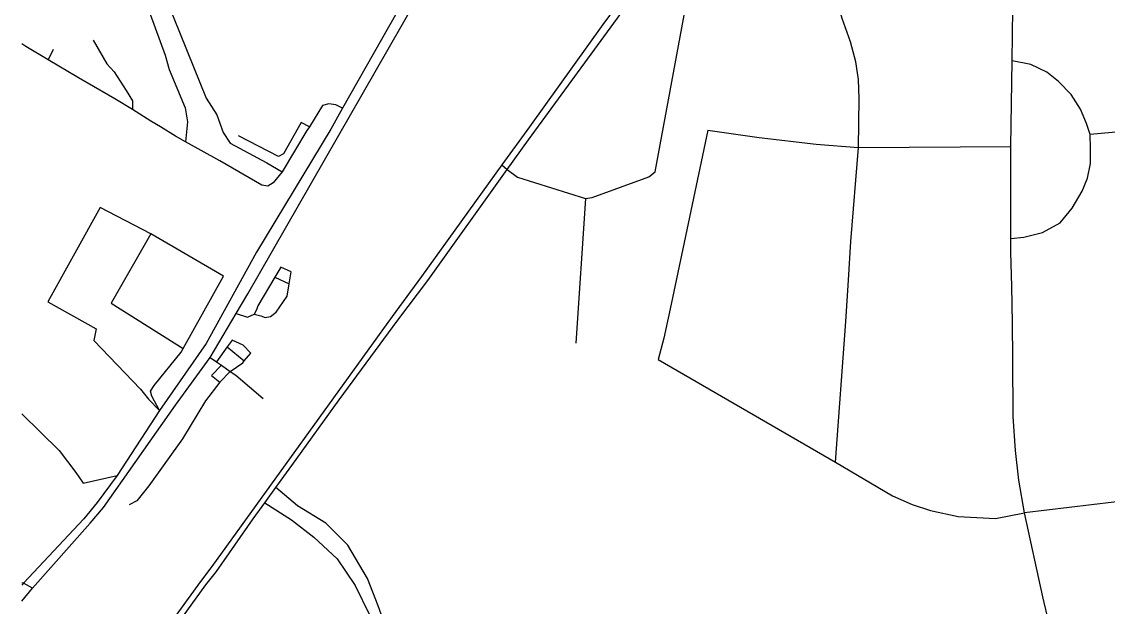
# Model space of a CAD drawing. Header units: inches. Extents: x 13377022 to 13384502, y 3544620 to 3549120.
# Drawn here: x 13377022 to 13378694, y 3546403 to 3547304 of the extents above; entities that cross this region are included whole.
import ezdxf

# ---------------------------------------------------------------- set-up
doc = ezdxf.new("R2010")
doc.units = ezdxf.units.IN
doc.header["$MEASUREMENT"] = 0

msp = doc.modelspace()

# ---------------------------------------------------------------- linework, layer by layer
for points in [[(13378162.4, 3548278.3), (13378154.2, 3548265.2), (13378084.1, 3548152.8), (13378075.8, 3548138.5), (13377986.2, 3547982.8), (13377955.1, 3547928.2), (13377939.4, 3547902.3), (13377789, 3547653.9), (13377742, 3547571.7), (13377724.9, 3547545.8), (13377695.5, 3547488.9), (13377515.4, 3547171.3), (13377497.2, 3547139.1), (13377382.9, 3546949.5), (13377305.4, 3546809.1), (13377233.5, 3546706.1), (13377168.2, 3546606.1), (13377137.4, 3546564.7)], [(13377147.5, 3546557), (13377258.2, 3546714.5), (13377311.5, 3546787.8), (13377351.6, 3546855.1), (13377369.7, 3546885.4), (13377685.7, 3547436.8), (13377741.7, 3547535.4), (13377757.7, 3547562.8), (13377997.3, 3547976.3), (13378026.9, 3548027.4), (13378167.7, 3548256.4), (13378176.6, 3548269.8)], [(13377030.7, 3547966.4), (13377039.7, 3547932.1), (13377049, 3547904.5), (13377062.7, 3547850.4), (13377096.6, 3547753.4), (13377109.8, 3547721.9), (13377134.3, 3547663.1), (13377159.6, 3547577.4), (13377169, 3547545.5), (13377184.9, 3547487.5), (13377204.4, 3547441.5), (13377246.1, 3547333.7), (13377305.2, 3547186.5), (13377322, 3547160.8), (13377331.7, 3547133.9), (13377342.2, 3547117.2), (13377398.7, 3547087.2), (13377422.4, 3547073.2)], [(13377021.5, 3547889), (13377022, 3547887.6), (13377053.4, 3547783.8), (13377069, 3547736.1), (13377075.3, 3547721.5), (13377097.6, 3547668.9), (13377126.8, 3547577), (13377134.5, 3547555.4), (13377150.2, 3547494.8), (13377160.3, 3547463.5), (13377211.4, 3547337.1), (13377242.1, 3547252.8), (13377248.4, 3547230.9), (13377273.1, 3547171.7), (13377276.9, 3547150.1), (13377273.6, 3547119.5)], [(13378294.1, 3546906.4), (13378297.8, 3546965.9), (13378309.8, 3547110.9), (13378310.7, 3547185.9), (13378309.5, 3547215.2), (13378305.6, 3547242.5), (13378297.3, 3547273.5), (13378284.4, 3547309.5), (13378269.9, 3547360.8), (13378261.5, 3547397.3), (13378256.3, 3547438.4), (13378256.4, 3547461.3), (13378256.4, 3547471.7), (13378258, 3547675.4), (13378262.3, 3547706.6), (13378271.9, 3547729.8), (13378279.5, 3547746), (13378288, 3547758.9), (13378305.4, 3547776.3), (13378322.9, 3547787.6), (13378342.5, 3547796.6), (13378370.1, 3547800.9), (13378553.8, 3547805)], [(13378545.4, 3546897.6), (13378544.2, 3546949.3), (13378544.1, 3546970.8), (13378543.9, 3547112.4), (13378546.1, 3547244.1), (13378547.4, 3547324.3), (13378544.2, 3547460.7), (13378543.9, 3547473.4)], [(13378082.7, 3547441.9), (13378053.2, 3547429), (13378019.2, 3547408.3), (13377988.7, 3547386.9), (13377972.4, 3547371.7), (13377946.6, 3547342), (13377916, 3547300.1), (13377802.9, 3547142.8), (13377760.8, 3547084.2), (13377637.1, 3546912.3)], [(13377646.4, 3546906.1), (13377768.9, 3547076.8), (13377801.8, 3547122.7), (13377938.5, 3547309.9), (13377962.9, 3547344.5), (13377985.6, 3547368.3), (13378008.8, 3547388.7), (13378042.8, 3547410.8), (13378060.5, 3547420.3), (13378086.4, 3547432.9)], [(13377760.8, 3547084.2), (13377768.9, 3547076.8), (13377784.7, 3547064.9), (13377889.6, 3547032.3), (13377899.4, 3547033.6), (13377986.9, 3547065.6), (13377996.7, 3547073.3), (13378060.5, 3547420.3)], [(13377131.3, 3547276), (13377152.4, 3547239.7), (13377163.7, 3547227.4), (13377182.3, 3547198.6), (13377191.8, 3547182.4), (13377191.9, 3547169)], [(13377515.4, 3547171.3), (13377505, 3547176.4), (13377494.1, 3547177.9), (13377484.7, 3547175.6), (13377464.4, 3547142.8), (13377460.6, 3547136.7), (13377422.4, 3547073.2), (13377408.8, 3547056.5), (13377400.6, 3547051), (13377391.3, 3547053), (13377326.3, 3547090.3), (13377273.6, 3547119.5), (13377258.1, 3547128.1), (13377235.1, 3547142.3), (13377220.5, 3547151.4), (13377191.9, 3547169), (13377164.8, 3547185.6), (13377155.1, 3547191.3), (13377109.1, 3547218.2), (13377062.2, 3547245.9), (13377027.6, 3547266.3), (13377021.5, 3547270.1)], [(13377069.9, 3547261.7), (13377062.2, 3547245.9)], [(13378544.1, 3546970.8), (13378564.3, 3546972.7), (13378592.6, 3546980.1), (13378620.2, 3546994.8), (13378638.6, 3547017.5), (13378653.9, 3547043.3), (13378661.9, 3547063.6), (13378666.8, 3547086.3), (13378666.8, 3547109), (13378666, 3547130.7), (13378660.7, 3547147.7), (13378651.5, 3547169.8), (13378636.8, 3547192.5), (13378617.7, 3547212.1), (13378599.3, 3547226.9), (13378574.8, 3547238.5), (13378546.1, 3547244.1)], [(13377464.4, 3547142.8), (13377451.7, 3547149.2), (13377424.5, 3547101), (13377416.8, 3547096.7), (13377355.4, 3547128.5)], [(13378789.9, 3547142.1), (13378666, 3547130.7)], [(13378077.9, 3547137.3), (13378021.3, 3546869.8)], [(13378077.9, 3547137.3), (13378156.9, 3547125.9), (13378244.5, 3547115.8), (13378309.8, 3547110.9), (13378543.9, 3547112.4)], [(13377889.6, 3547032.3), (13377874.6, 3546809.5)], [(13377219.8, 3546735.9), (13377225.2, 3546744.5), (13377267.1, 3546795.8), (13377270.2, 3546801.3), (13377332.2, 3546912.7), (13377220.2, 3546977.9), (13377142.5, 3547018.5), (13377061.9, 3546873.5), (13377136.2, 3546831.5), (13377132.7, 3546814), (13377204.1, 3546738.7), (13377216.6, 3546723.7), (13377233.5, 3546706.1), (13377221.6, 3546728.2), (13377219.8, 3546735.9)], [(13377220.2, 3546977.9), (13377159.3, 3546871.4), (13377270.2, 3546801.3)], [(13377351.6, 3546855.1), (13377369.2, 3546849.6), (13377379.4, 3546854.5), (13377389.6, 3546851.6), (13377396.2, 3546849.3), (13377404.7, 3546850.7), (13377413.4, 3546857.4), (13377430.2, 3546881.8), (13377433.3, 3546901), (13377436.3, 3546919.2), (13377420.3, 3546926.5)], [(13377420.3, 3546926.5), (13377411.3, 3546911.3), (13377385.2, 3546867.3), (13377382.9, 3546860.9), (13377379.4, 3546854.5)], [(13377411.3, 3546911.3), (13377433.3, 3546901)], [(13377637.1, 3546912.3), (13377591.6, 3546850.6)], [(13377600.5, 3546844.9), (13377646.4, 3546906.1)], [(13378290.1, 3546842.9), (13378294.1, 3546906.4)], [(13378546.9, 3546840.5), (13378545.4, 3546897.6)], [(13378021.3, 3546869.8), (13378010.1, 3546817.1)], [(13377591.6, 3546850.6), (13377314, 3546466)], [(13377321.5, 3546458.1), (13377377.7, 3546539.2), (13377395.7, 3546564.2), (13377412.7, 3546587.6), (13377437.2, 3546621.5), (13377510.4, 3546722.4), (13377600.5, 3546844.9)], [(13378274.1, 3546626.4), (13378290.1, 3546842.9)], [(13378609.5, 3546351.9), (13378593.6, 3546419.2), (13378564.9, 3546548.5), (13378556.3, 3546599), (13378551.2, 3546644.7), (13378547.9, 3546696.9), (13378547, 3546786.5), (13378546.9, 3546840.5)], [(13377342.4, 3546766.3), (13377361.7, 3546779.6), (13377363.9, 3546782.3), (13377374, 3546794.4), (13377362.6, 3546806.7), (13377345.3, 3546814.1), (13377337.8, 3546803.9), (13377321.1, 3546781.1)], [(13378010.1, 3546817.1), (13378001.3, 3546784.5)], [(13377337.8, 3546803.9), (13377363.9, 3546782.3)], [(13377311.5, 3546787.8), (13377321.1, 3546781.1), (13377329, 3546775.6), (13377342.4, 3546766.3), (13377350.9, 3546760.5)], [(13377329, 3546775.6), (13377313.6, 3546759.9), (13377326.5, 3546749.4), (13377342.4, 3546766.3)], [(13378001.3, 3546784.5), (13378274.1, 3546626.4), (13378361.8, 3546574.8), (13378392.4, 3546561.6), (13378420.6, 3546552.1), (13378462.8, 3546543), (13378520.7, 3546540), (13378564.9, 3546548.5)], [(13377350.9, 3546760.5), (13377371.9, 3546742.4), (13377393, 3546724.3)], [(13378791.3, 3546771.4), (13378774.3, 3546645.8), (13378760.2, 3546600.4), (13378736.9, 3546569.2), (13378564.9, 3546548.5)], [(13377326.5, 3546749.4), (13377304.3, 3546721), (13377268.8, 3546662.7), (13377217.3, 3546590), (13377198.8, 3546567.1), (13377186.8, 3546560.7)], [(13377021.5, 3546700.9), (13377078.9, 3546644.7), (13377104.9, 3546610.7), (13377116.3, 3546594.4), (13377168.2, 3546606.1)], [(13377597, 3546329.2), (13377587.6, 3546356.8), (13377570.2, 3546405.7), (13377553.7, 3546447.3), (13377523.3, 3546498.7), (13377489.6, 3546532.8), (13377446.2, 3546559.6), (13377412.7, 3546587.6)], [(13377137.4, 3546564.7), (13377116.9, 3546539.3)], [(13377126.9, 3546532.7), (13377147.5, 3546557)], [(13377395.7, 3546564.2), (13377436.7, 3546537.7), (13377471, 3546511.1), (13377507.2, 3546478), (13377534.7, 3546436.7), (13377556.7, 3546391.6), (13377583.1, 3546328.7)], [(13377116.9, 3546539.3), (13377024.1, 3546440.3), (13377021.5, 3546437.2)], [(13377021.5, 3546412.7), (13377038, 3546432.5), (13377126.9, 3546532.7)], [(13377314, 3546466), (13377296.5, 3546443)], [(13377305.1, 3546437.7), (13377321.5, 3546458.1)], [(13377296.5, 3546443), (13377263, 3546396), (13377180.7, 3546280.9), (13377122.5, 3546198.6), (13377080.8, 3546132.7), (13377041.2, 3546053.5), (13377021.5, 3546006.3)], [(13377038, 3546432.5), (13377024.1, 3546440.3), (13377021.5, 3546440.9)], [(13377021.5, 3545978.9), (13377024.6, 3545988), (13377053, 3546055.8), (13377055, 3546060.6), (13377076.5, 3546104.3), (13377105.5, 3546153.1), (13377122.5, 3546180.3), (13377188.4, 3546275.5), (13377247.3, 3546357.4), (13377275.9, 3546397.2), (13377305.1, 3546437.7)]]:
    msp.add_lwpolyline(points)

doc.saveas('drawing.dxf')
